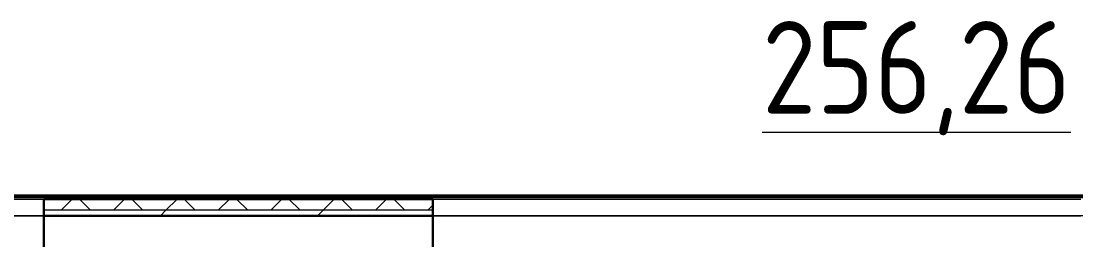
# Model space of a CAD drawing. Header units: millimetres. Extents: x -421858 to 614926, y -468665 to 141641.
# Drawn here: x 126935 to 129782, y 16898 to 17489 of the extents above; entities that cross this region are included whole.
import ezdxf

# ---------------------------------------------------------------- set-up
doc = ezdxf.new("R2010")
doc.units = ezdxf.units.MM
doc.linetypes.add('ADSK_Линия сетки', pattern=[25, 20, -2.5, 0, -2.5])
for name, color, linetype, lineweight in [('Марки помещений', 252, 'Continuous', 20), ('Оси', 252, 'Continuous', 9), ('Стены внутренние', 7, 'Continuous', 18), ('Стены наружные', 7, 'Continuous', 18), ('Стены штриховка', 252, 'Continuous', 9)]:
    doc.layers.add(name, color=color, linetype=linetype, lineweight=lineweight)
doc.styles.add('GOST Common_2', font='', dxfattribs={"width": 0.9, "height": 250})
doc.styles.get('GOST Common_2').set_extended_font_data('GOST type B')

# ---------------------------------------------------------------- blocks, each defined once
blk = doc.blocks.new('2 этаж')
at = {"layer": 'Оси', "color": 251, "linetype": 'ADSK_Линия сетки', "ltscale": 100, "true_color": 0x636466}
blk.add_line((165326, 16962.7), (93603.7, 16962.7), dxfattribs=at)
at = {"layer": 'Стены внутренние', "color": 251, "true_color": 0x636466}
for p, q in [((125246, 16962.7), (126996, 16962.7)), ((128046, 16962.7), (129796, 16962.7))]:
    blk.add_line(p, q, dxfattribs=at)
at = {"layer": 'Стены внутренние', "color": 251, "lineweight": 30, "true_color": 0x636466}
for p, q in [((126996, 16962.7), (128046, 16962.7)), ((126996, 16962.7), (126996, 16260.7)), ((128046, 16962.7), (128046, 16260.7))]:
    blk.add_line(p, q, dxfattribs=at)
at = {"layer": 'Стены наружные', "color": 251, "lineweight": 30, "true_color": 0x636466}
for p, q in [((130071, 17017.7), (112936, 17017.7)), ((112936, 17012.7), (130071, 17012.7)), ((126996, 17007.7), (128046, 17007.7)), ((126996, 17007.7), (126996, 16962.7)), ((128046, 17007.7), (128046, 16962.7)), ((126996, 16962.7), (128046, 16962.7))]:
    blk.add_line(p, q, dxfattribs=at)
at = {"layer": 'Стены наружные', "color": 251, "true_color": 0x636466}
for p, q in [((125246, 17007.7), (126996, 17007.7)), ((128046, 17007.7), (129796, 17007.7)), ((126996, 16962.7), (125246, 16962.7)), ((129796, 16962.7), (128046, 16962.7))]:
    blk.add_line(p, q, dxfattribs=at)
at = {"layer": 'Стены наружные', "color": 251, "linetype": 'Continuous', "lineweight": 9, "true_color": 0x636466}
for p, q in [((127042.7, 16977.7), (127072.7, 17007.7)), ((127122, 16977.7), (127092, 17007.7)), ((127184.1, 16977.7), (127214.1, 17007.7)), ((127263.4, 16977.7), (127233.4, 17007.7)), ((127325.5, 16977.7), (127355.5, 17007.7)), ((127404.8, 16977.7), (127374.8, 17007.7)), ((127466.9, 16977.7), (127496.9, 17007.7)), ((127546.3, 16977.7), (127516.3, 17007.7)), ((127608.4, 16977.7), (127638.4, 17007.7)), ((127687.7, 16977.7), (127657.7, 17007.7)), ((127749.8, 16977.7), (127779.8, 17007.7)), ((127829.1, 16977.7), (127799.1, 17007.7)), ((127891.2, 16977.7), (127921.2, 17007.7)), ((127970.5, 16977.7), (127940.5, 17007.7)), ((127310.5, 16962.7), (127325.5, 16977.7)), ((127734.8, 16962.7), (127749.8, 16977.7)), ((128032.6, 16977.7), (128046, 16991.1))]:
    blk.add_line(p, q, dxfattribs=at)
at = {"layer": 'Стены штриховка', "color": 251, "true_color": 0x636466}
blk.add_line((128046, 16977.7), (126996, 16977.7), dxfattribs=at)
at = {"layer": 'Марки помещений', "color": 251, "true_color": 0x636466, "style": 'GOST Common_2', "width": 0.9}
blk.add_text('%%U256,26', height=250, dxfattribs=at).set_placement((128935.1, 17238.5))

msp = doc.modelspace()

# ---------------------------------------------------------------- block references
msp.add_blockref('2 этаж', (0, 0))

doc.saveas('drawing.dxf')
